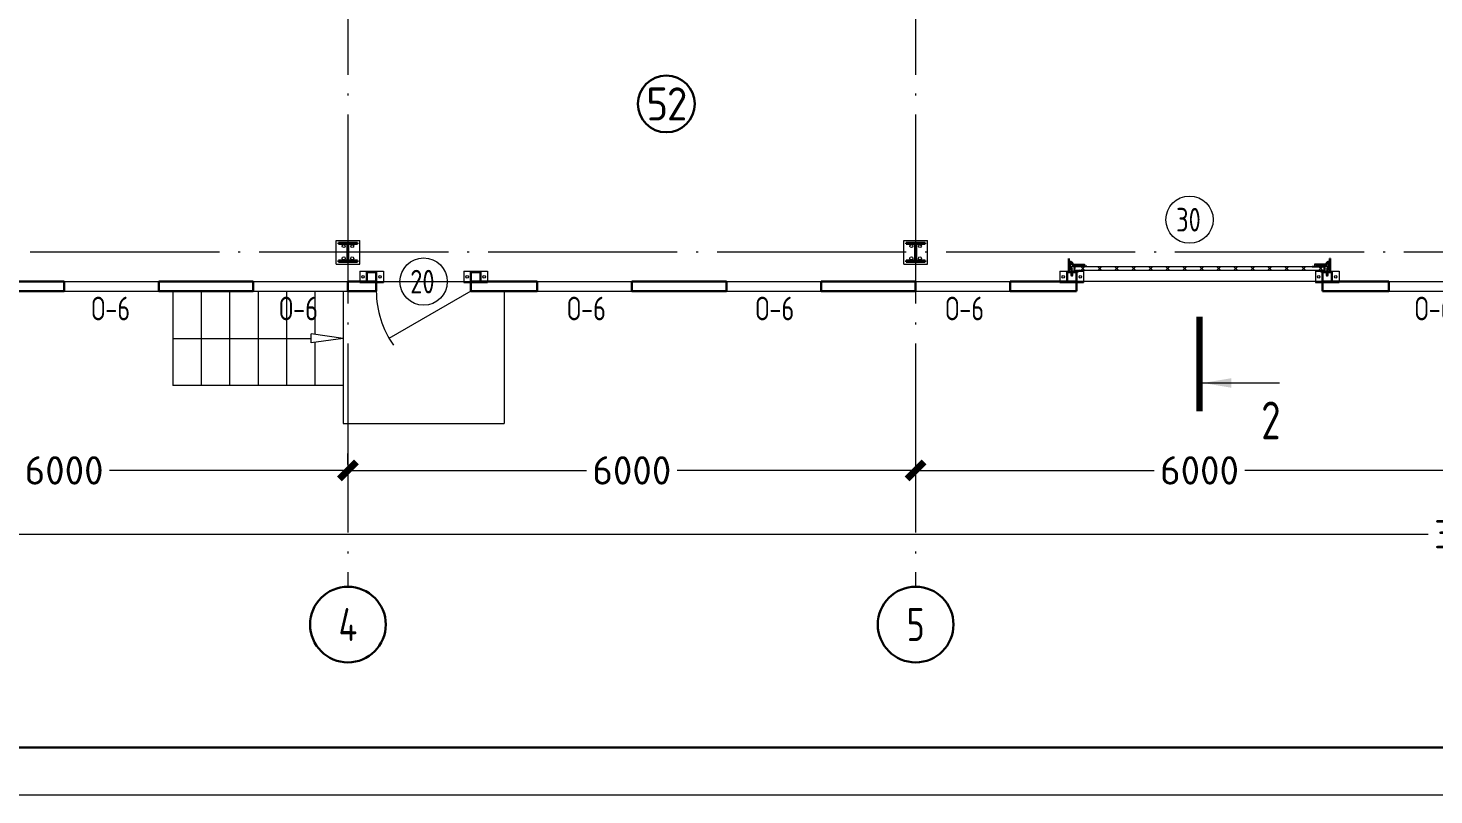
# Model space of a CAD drawing. Extents: x -965262 to 1142518, y -357520 to 71675.
# Drawn here: x -832487 to -817630, y -240088 to -231983 of the extents above; entities that cross this region are included whole.
import ezdxf

# ---------------------------------------------------------------- set-up
doc = ezdxf.new("R2010")
doc.units = 0
doc.header["$LTSCALE"] = 10
doc.linetypes.add('DOTE', pattern=[2.42, 2, -0.2, 0.02, -0.2])
doc.layers.get('0').update_dxf_attribs({"linetype": 'CONTINUOUS', "lineweight": 30})
doc.layers.get('Defpoints').update_dxf_attribs({"linetype": 'CONTINUOUS'})
doc.layers.add('DOTE', color=7, linetype='DOTE', lineweight=9)
doc.styles.add('GOST 2.304', font='isocpeur.ttf', dxfattribs={"width": 0.75, "height": 250})
doc.styles.add('GOST-2.304_Type-B', font='isocpeur.ttf', dxfattribs={"width": 0.9})
doc.styles.get("Standard").update_dxf_attribs({"font": 'isocpeur.ttf', "height": 300})
doc.dimstyles.get("Standard").update_dxf_attribs({"dimscale": 100, "dimtxt": 300, "dimasz": 1.8, "dimexe": 1.8, "dimexo": 0.625, "dimgap": 0.9, "dimtad": 0, "dimdec": 0, "dimzin": 0, "dimdsep": 46, "dimtxsty": 'Standard', "dimblk": 'ARCHTICK', "dimcen": 0.9, "dimclrd": 256, "dimclre": 256, "dimclrt": 256, "dimadec": 0, "dimazin": 0, "dimtfac": 1, "dimtdec": 0, "dimtofl": 0, "dimtmove": 0, "dimatfit": 3, "dimfxl": 1, "dimtolj": 1, "dimtzin": 0, "dimlwd": 15, "dimlwe": 15, "dimarcsym": 0})

# ---------------------------------------------------------------- blocks, each defined once
blk = doc.blocks.new('EC3')
at = {"lineweight": 15}
for p, q in [((67649, 6194), (67649, 4528)), ((68449, 6194), (67649, 6194)), ((68449, 6194), (68449, 4528)), ((68449, 4528), (67649, 4528))]:
    blk.add_line(p, q, dxfattribs=at)
for p, q in [((68382, 5694), (67715, 5694)), ((67715, 5694), (67715, 5028)), ((68382, 5028), (67715, 5028)), ((68382, 5694), (68382, 5028))]:
    blk.add_line(p, q)
for centre in [(68049, 5961), (68049, 4761)]:
    blk.add_circle(centre, 86.7, dxfattribs=at)
blk = doc.blocks.new('MC2#1')
at = {"lineweight": 15}
for p, q in [((-47725, -10175), (-47475, -10175)), ((-47725, -10425), (-47725, -10175)), ((-47475, -10425), (-47475, -10175)), ((-47725, -10425), (-47475, -10425))]:
    blk.add_line(p, q, dxfattribs=at)
for p, q in [((-47700, -10200), (-47500, -10200)), ((-47700, -10212), (-47700, -10200)), ((-47700, -10212), (-47604, -10212)), ((-47604, -10388), (-47604, -10212)), ((-47596, -10388), (-47596, -10212)), ((-47596, -10212), (-47500, -10212)), ((-47500, -10212), (-47500, -10200)), ((-47700, -10400), (-47700, -10388)), ((-47700, -10388), (-47604, -10388)), ((-47700, -10400), (-47500, -10400)), ((-47596, -10388), (-47500, -10388)), ((-47500, -10400), (-47500, -10388))]:
    blk.add_line(p, q)
for centre, major_axis, start_param, end_param in [((-47645, -10235), (-11.3, -11.3), 0.785398, 7.068583), ((-47555, -10235), (-11.3, -11.3), 0.785398, 7.068583), ((-47645, -10365), (-11.3, 11.3), 2.356194490191857, 8.639379797371443), ((-47555, -10365), (-11.3, 11.3), 2.356194490191857, 8.639379797371443)]:
    blk.add_ellipse(centre, major_axis=major_axis, ratio=1, start_param=start_param, end_param=end_param, dxfattribs=at)
blk = doc.blocks.new('anchor.bolt')
for p, q in [((-0.07, 0), (-0.07, -0.72)), ((0.07, 0), (0.07, -0.06)), ((-0.1, -0.04), (-0.07, -0.03)), ((-0.1, -0.04), (0.09, -0.06)), ((0.07, -0.07), (-0.1, -0.04)), ((-0.1, -0.11), (-0.07, -0.1)), ((-0.1, -0.11), (0.09, -0.13)), ((0.07, -0.14), (-0.1, -0.11)), ((-0.1, -0.18), (-0.07, -0.17)), ((-0.1, -0.18), (0.09, -0.2)), ((0.07, -0.21), (-0.1, -0.18)), ((-0.1, -0.25), (-0.07, -0.24)), ((-0.1, -0.25), (0.09, -0.27)), ((0.07, -0.28), (-0.1, -0.25)), ((-0.1, -0.32), (-0.07, -0.31)), ((-0.1, -0.32), (0.09, -0.34)), ((0.07, -0.35), (-0.1, -0.32)), ((-0.1, -0.39), (-0.07, -0.38)), ((-0.1, -0.39), (0.09, -0.41)), ((0.07, -0.42), (-0.1, -0.39)), ((-0.1, -0.46), (-0.07, -0.45)), ((-0.1, -0.46), (0.09, -0.48)), ((0.07, -0.49), (-0.1, -0.46)), ((-0.1, -0.53), (-0.07, -0.52)), ((-0.1, -0.53), (0.09, -0.55)), ((0.07, -0.56), (-0.1, -0.53)), ((-0.09, -0.6), (-0.07, -0.59)), ((-0.09, -0.6), (0.09, -0.62)), ((0.07, -0.63), (-0.09, -0.6)), ((-0.07, -0.72), (0, -0.8)), ((-0.04, -0.62), (-0.06, -0.63)), ((-0.06, -0.64), (-0.06, -0.63)), ((-0.06, -0.73), (-0.06, -0.64)), ((0, -0.79), (-0.06, -0.73)), ((-0.01, -0.63), (-0.04, -0.62)), ((-0.03, -0.63), (0, -0.79)), ((-0.03, -0.63), (0.01, -0.78)), ((-0.02, -0.63), (0.01, -0.77)), ((-0.01, -0.63), (0.02, -0.76)), ((0.03, -0.69), (-0.01, -0.63)), ((0, -0.64), (0.03, -0.75)), ((0, -0.8), (0.07, -0.72)), ((0, -0.79), (0.03, -0.74)), ((0.01, -0.66), (0.03, -0.74)), ((0.03, -0.74), (0.03, -0.69)), ((0.07, -0.06), (0.09, -0.06)), ((0.09, -0.06), (0.07, -0.07)), ((0.07, -0.07), (0.07, -0.13)), ((0.07, -0.13), (0.09, -0.13)), ((0.09, -0.13), (0.07, -0.14)), ((0.07, -0.14), (0.07, -0.2)), ((0.07, -0.2), (0.09, -0.2)), ((0.09, -0.2), (0.07, -0.21)), ((0.07, -0.21), (0.07, -0.27)), ((0.07, -0.27), (0.09, -0.27)), ((0.09, -0.27), (0.07, -0.28)), ((0.07, -0.28), (0.07, -0.34)), ((0.07, -0.33), (0.09, -0.34)), ((0.09, -0.34), (0.07, -0.35)), ((0.07, -0.35), (0.07, -0.41)), ((0.07, -0.4), (0.09, -0.41)), ((0.09, -0.41), (0.07, -0.42)), ((0.07, -0.42), (0.07, -0.48)), ((0.07, -0.47), (0.09, -0.48)), ((0.09, -0.48), (0.07, -0.49)), ((0.07, -0.49), (0.07, -0.55)), ((0.07, -0.55), (0.09, -0.55)), ((0.09, -0.55), (0.07, -0.56)), ((0.07, -0.56), (0.07, -0.62)), ((0.09, -0.62), (0.07, -0.63)), ((0.07, -0.62), (0.09, -0.62)), ((0.07, -0.63), (0.07, -0.72))]:
    blk.add_line(p, q)
blk.add_arc((0.16, -0.64), 0.222, 187.9982, 219.836)
blk = doc.blocks.new('Крепеж_ворот')
at = {"lineweight": 15}
h = blk.add_hatch(dxfattribs=at)
h.set_pattern_fill('ANSI31', color=256, scale=2, angle=180)
h.set_pattern_definition([(225, (746089.599, 74802.7244), (4.49013, -4.49013), [])])
h.paths.add_polyline_path([(746087, 74804), (746087, 74802), (746091, 74802), (746094, 74802), (746094, 74804)], flags=17)
h.paths.add_polyline_path([(746116, 74802, 0.165118), (746120, 74803), (746124, 74806, -0.301689), (746131, 74807), (746135, 74805, 0.130081), (746138, 74804), (746142, 74804), (746142, 74806), (746138, 74806, -0.130081), (746136, 74807), (746133, 74809, 0.301689), (746123, 74808), (746118, 74805, -0.165112), (746116, 74804), (746064, 74804, -0.414223), (746061, 74807), (746061, 74868), (746059, 74868), (746059, 74869), (746059, 74870), (746059, 74870), (746059, 74871), (746059, 74872), (746059, 74872), (746059, 74873), (746059, 74874), (746059, 74875), (746059, 74876), (746059, 74876), (746059, 74877), (746059, 74877), (746059, 74878), (746059, 74879), (746059, 74879), (746061, 74879), (746061, 74945), (746058, 74945), (746058, 74807, 0.41422), (746064, 74802)])
h = blk.add_hatch(dxfattribs=at)
h.set_pattern_fill('ANSI31', color=256, scale=2, angle=90)
h.set_pattern_definition([(135, (736343.8085, 75928.334), (-4.490128, -4.490128), [])])
edge = h.paths.add_edge_path()
edge.add_ellipse((746065, 74838), major_axis=(-1.67, 1.67), ratio=1, start_angle=45, end_angle=135, ccw=False)
edge.add_line((746063, 74838), (746063, 74868))
edge.add_line((746063, 74868), (746061, 74868))
edge.add_line((746061, 74868), (746061, 74838))
edge.add_ellipse((746065, 74838), major_axis=(-2.89, 2.89), ratio=1, start_angle=45, end_angle=135)
edge.add_line((746065, 74834), (746097, 74834))
edge.add_line((746097, 74834), (746097, 74836))
edge.add_line((746097, 74836), (746065, 74836))
edge = h.paths.add_edge_path()
edge.add_ellipse((746065, 74890), major_axis=(2.89, 2.89), ratio=1, start_angle=106, end_angle=135)
edge.add_line((746061, 74890), (746061, 74879))
edge.add_line((746061, 74879), (746063, 74879))
edge.add_line((746063, 74879), (746063, 74890))
edge.add_ellipse((746065, 74890), major_axis=(-1.67, 1.67), ratio=1, start_angle=16, end_angle=45, ccw=False)
edge.add_line((746063, 74891), (746070, 74904))
edge.add_ellipse((746079, 74899), major_axis=(7.45, 7.45), ratio=1, start_angle=-3, end_angle=106, ccw=False)
edge.add_line((746087, 74906), (746097, 74894))
edge.add_line((746097, 74894), (746099, 74895))
edge.add_line((746099, 74895), (746088, 74907))
edge.add_ellipse((746079, 74899), major_axis=(8.67, 8.67), ratio=1, start_angle=-3, end_angle=106)
edge.add_line((746068, 74905), (746062, 74892))
h = blk.add_hatch(color=256, dxfattribs=at)
h.dxf.hatch_style = 1
h.paths.add_polyline_path([(746146, 74809), (746143, 74810, 0.10613), (746142, 74810), (746136, 74809, -0.181324), (746135, 74810, 0.335683), (746120, 74809, -0.119126), (746119, 74809, 0.371631), (746118, 74808), (746118, 74808, 0.451909), (746119, 74807, 0.124341), (746121, 74808, -0.343618), (746134, 74808, 0.181324), (746137, 74808), (746143, 74808, -0.110452), (746143, 74808), (746147, 74807, -0.710497), (746147, 74805), (746143, 74804), (746136, 74804, -0.178994), (746133, 74805, 0.369834), (746130, 74805, -0.178993), (746127, 74804), (746122, 74804, 0.120709), (746122, 74804), (746120, 74803, -0.017147), (746119, 74802, 0.538795), (746120, 74802), (746127, 74802, 0.207608), (746131, 74804, -0.433918), (746132, 74804, 0.207608), (746135, 74802), (746143, 74802, 0.079707), (746143, 74802), (746148, 74804, 0.461502), (746149, 74807, -0.250825), (746149, 74808, -0.128039), (746173, 74816, 0.416657), (746174, 74816), (746174, 74817, 0.409849), (746173, 74817, 0.127248)])
for p, q in [((746058, 74807), (746058, 74945)), ((746058, 74945), (746061, 74945)), ((746061, 74879), (746061, 74945)), ((746061, 74879), (746061, 74890)), ((746068, 74905), (746062, 74892)), ((746070, 74904), (746063, 74891)), ((746063, 74838), (746063, 74890)), ((746064, 74883), (746063, 74883)), ((746064, 74883), (746064, 74874)), ((746067, 74880), (746064, 74883)), ((746087, 74906), (746097, 74894)), ((746088, 74907), (746099, 74895)), ((746097, 74894), (746099, 74895)), ((746059, 74879), (746063, 74879)), ((746059, 74868), (746059, 74879)), ((746059, 74868), (746063, 74868)), ((746061, 74807), (746061, 74868)), ((746061, 74838), (746061, 74868)), ((746064, 74865), (746063, 74865)), ((746064, 74875), (746064, 74873)), ((746064, 74874), (746064, 74865)), ((746067, 74868), (746064, 74865)), ((746064, 74804), (746116, 74804)), ((746064, 74802), (746116, 74802)), ((746097, 74836), (746065, 74836)), ((746097, 74834), (746065, 74834)), ((746067, 74880), (746067, 74875)), ((746067, 74873), (746067, 74868)), ((746079, 74806), (746102, 74806)), ((746079, 74806), (746079, 74804)), ((746079, 74804), (746102, 74804)), ((746082, 74814), (746081, 74813)), ((746081, 74813), (746081, 74806)), ((746099, 74814), (746082, 74814)), ((746086, 74813), (746086, 74806)), ((746095, 74813), (746095, 74806)), ((746097, 74834), (746097, 74836)), ((746099, 74814), (746100, 74813)), ((746100, 74813), (746100, 74806)), ((746102, 74806), (746102, 74804)), ((746118, 74805), (746123, 74808)), ((746120, 74803), (746124, 74806)), ((746135, 74805), (746131, 74807)), ((746136, 74807), (746133, 74809)), ((746142, 74806), (746138, 74806)), ((746138, 74804), (746142, 74804)), ((746142, 74806), (746142, 74804)), ((746142, 74804), (746142, 74806)), ((746143, 74804), (746147, 74805)), ((746143, 74802), (746148, 74804)), ((746174, 74817), (746174, 74816))]:
    blk.add_line(p, q)
for p, q in [((746061, 74879), (746061, 74881)), ((746063, 74883), (746063, 74874)), ((746073, 74842), (746073, 74905)), ((746073, 74896), (746077, 74892)), ((746074, 74886), (746074, 74861)), ((746076, 74886), (746076, 74883)), ((746076, 74883), (746076, 74886)), ((746076, 74886), (746077, 74886)), ((746076, 74864), (746076, 74883)), ((746077, 74886), (746077, 74892)), ((746081, 74898), (746081, 74886)), ((746087, 74898), (746082, 74898)), ((746082, 74886), (746087, 74886)), ((746087, 74899), (746087, 74898)), ((746087, 74886), (746087, 74898)), ((746087, 74886), (746098, 74886)), ((746099, 74885), (746099, 74883)), ((746099, 74883), (746099, 74864)), ((746099, 74882), (746100, 74882)), ((746100, 74861), (746100, 74886)), ((746100, 74886), (746110, 74886)), ((746110, 74861), (746110, 74886)), ((746110, 74881), (746225, 74881)), ((746061, 74834), (746061, 74868)), ((746063, 74874), (746063, 74865)), ((746073, 74851), (746077, 74855)), ((746074, 74880), (746076, 74880)), ((746074, 74867), (746076, 74867)), ((746077, 74873), (746076, 74880)), ((746076, 74880), (746076, 74867)), ((746077, 74873), (746076, 74867)), ((746076, 74864), (746076, 74861)), ((746076, 74864), (746076, 74861)), ((746076, 74861), (746077, 74861)), ((746077, 74861), (746077, 74855)), ((746081, 74849), (746081, 74861)), ((746082, 74861), (746087, 74861)), ((746087, 74849), (746082, 74849)), ((746087, 74849), (746087, 74861)), ((746087, 74861), (746098, 74861)), ((746087, 74847), (746087, 74849)), ((746099, 74865), (746100, 74865)), ((746099, 74862), (746099, 74864)), ((746100, 74861), (746110, 74861)), ((746110, 74865), (746212, 74865)), ((746114, 74877), (746225, 74877)), ((746250, 74859), (746250, 74863))]:
    blk.add_line(p, q, dxfattribs=at)
at = {"lineweight": 15, "ltscale": 0.5}
for p, q in [((746076, 74886), (746074, 74886)), ((746076, 74861), (746074, 74861))]:
    blk.add_line(p, q, dxfattribs=at)
at = {"lineweight": 15, "extrusion": (-1.7375e-14, 1, 0)}
for p, q in [((746113, 74884), (746225, 74884)), ((746113, 74863), (746113, 74884)), ((746136, 74882), (746157, 74882)), ((746136, 74863), (746136, 74882)), ((746157, 74882), (746157, 74863)), ((746113, 74863), (746136, 74863)), ((746117, 74857), (746117, 74829)), ((746117, 74826), (746119, 74823)), ((746119, 74823), (746123, 74825)), ((746121, 74857), (746121, 74829)), ((746123, 74825), (746121, 74828)), ((746123, 74863), (746123, 74863)), ((746250, 74863), (746123, 74863)), ((746250, 74859), (746123, 74859)), ((746124, 74840), (746124, 74849)), ((746157, 74863), (746212, 74863))]:
    blk.add_line(p, q, dxfattribs=at)
at = {"lineweight": 15, "extrusion": (-2.77556e-16, -1, 0)}
for p, q in [((746225, 74884), (746225, 74863)), ((746225, 74866), (746114, 74866)), ((746128, 74866), (746128, 74863)), ((746138, 74866), (746138, 74863)), ((746164, 74866), (746164, 74863)), ((746174, 74866), (746174, 74863)), ((746201, 74866), (746201, 74863)), ((746210, 74866), (746210, 74863))]:
    blk.add_line(p, q, dxfattribs=at)
at = {"lineweight": 15, "ltscale": 0.5, "extrusion": (-1.7375e-14, 1, 0)}
for p, q in [((746113, 74880), (746225, 74880)), ((746136, 74866), (746113, 74866)), ((746115, 74871), (746120, 74871)), ((746121, 74857), (746117, 74857)), ((746117, 74852), (746117, 74854)), ((746121, 74840), (746117, 74840)), ((746117, 74837), (746117, 74835)), ((746121, 74829), (746117, 74829)), ((746120, 74839), (746120, 74850)), ((746124, 74848), (746120, 74848)), ((746124, 74841), (746120, 74841)), ((746123, 74869), (746123, 74863)), ((746123, 74863), (746123, 74859)), ((746140, 74863), (746140, 74859)), ((746153, 74863), (746153, 74859)), ((746212, 74866), (746157, 74866)), ((746173, 74863), (746173, 74859))]:
    blk.add_line(p, q, dxfattribs=at)
at = {"extrusion": (-1, -4.26669e-14, 0)}
for p, q in [((746118, 74808), (746118, 74808)), ((746136, 74809), (746142, 74810)), ((746143, 74808), (746137, 74808)), ((746143, 74810), (746146, 74809)), ((746147, 74807), (746143, 74808))]:
    blk.add_line(p, q, dxfattribs=at)
at = {"extrusion": (-1, -4.2422e-14, 1.22461e-16)}
for p, q in [((746119, 74803), (746122, 74804)), ((746127, 74802), (746120, 74802)), ((746122, 74804), (746127, 74804)), ((746143, 74802), (746135, 74802)), ((746136, 74804), (746143, 74804))]:
    blk.add_line(p, q, dxfattribs=at)
at = {"lineweight": 15}
for centre, radius, start, end in [((746079, 74899), 8.28, 0, 136.0097), ((746077, 74883), 0.956, 180, 270), ((746077, 74883), 0.75, 180, 270), ((746076, 74892), 0.375, 0, 45), ((746082, 74898), 0.375, 91, 180), ((746082, 74886), 0.75, 180, 270), ((746098, 74885), 0.375, 0, 90), ((746079, 74847), 8.28, 223.9903, 0), ((746077, 74864), 0.956, 90, 180), ((746077, 74864), 0.75, 90, 180), ((746076, 74855), 0.375, 315, 0), ((746082, 74861), 0.75, 90, 180), ((746082, 74849), 0.375, 180, 269), ((746098, 74862), 0.375, 270, 0), ((746123, 74857), 5.92, 90, 180), ((746123, 74829), 5.92, 180, 199.6464), ((746123, 74857), 1.87, 90, 180), ((746129, 74855), 8.15, 194.9986, 233.9214), ((746129, 74833), 8.15, 126.0786, 165.0014), ((746123, 74829), 1.87, 180, 185.5313)]:
    blk.add_arc(centre, radius, start, end, dxfattribs=at)
for centre, radius, start, end in [((746064, 74807), 5.62, 180, 270), ((746064, 74807), 3.11, 180, 270), ((746082, 74804), 10.4, 68.2753, 87.8782), ((746091, 74798), 16.2, 73.306, 107.292), ((746099, 74804), 10.4, 92.1218, 111.7247), ((746116, 74807), 3.11, 270, 307.5043), ((746116, 74807), 5.62, 270, 307.5043), ((746119, 74808), 0.586, 91.7247, 173.2711), ((746119, 74807), 0.586, 173.2711, 270.547), ((746118, 74812), 3.52, 271.7247, 298.8983), ((746118, 74812), 5.21, 270.547, 298.8983), ((746128, 74799), 12.4, 54.8903, 129.1143), ((746128, 74799), 10.7, 54.8903, 130.7448), ((746128, 74801), 8.97, 60.3534, 127.5043), ((746128, 74801), 8.97, 60.3534, 127.5043), ((746128, 74801), 8.97, 60.3534, 127.5043), ((746128, 74801), 6.46, 60.3534, 127.5043), ((746136, 74811), 3.54, 234.8903, 276), ((746136, 74811), 1.86, 234.8903, 276), ((746138, 74810), 5.62, 240.3534, 270), ((746138, 74810), 3.11, 240.3534, 270), ((746143, 74810), 0.292, 71.7675, 96), ((746143, 74808), 0.292, 70.7873, 96), ((746176, 74761), 56.8, 93.2805, 122.2878), ((746147, 74806), 0.562, 289.2127, 70.7873), ((746147, 74806), 2.25, 288.2291, 27.3228), ((746176, 74765), 50.3, 93.6593, 122.8448), ((746150, 74807), 0.586, 151, 207.3228), ((746173, 74817), 0.6, 4.1357, 93.2805), ((746173, 74816), 0.6, 273.6593, 4.1357)]:
    blk.add_arc(centre, radius, start, end)
at = {"lineweight": 15, "ltscale": 0.5}
for centre, radius, start, end in [((746119, 74852), 2.25, 195, 270), ((746119, 74836), 2.25, 90, 165), ((746119, 74850), 0.375, 0, 90), ((746119, 74839), 0.375, 270, 0)]:
    blk.add_arc(centre, radius, start, end, dxfattribs=at)
at = {"extrusion": (-1.22461e-16, -5.20252e-30, -1)}
for centre, radius, start, end in [((-746120, 74802), 0.187, 270, 62.4687), ((-746122, 74803), 0.586, 62.4687, 90), ((-746127, 74809), 4.69, 229.4077, 270), ((-746127, 74807), 4.69, 223.0863, 270), ((-746131, 74803), 2.32, 49.4077, 130.5923), ((-746131, 74803), 0.637, 43.0863, 136.9137), ((-746135, 74807), 4.69, 270, 316.9137), ((-746136, 74809), 4.69, 270, 310.5923), ((-746143, 74804), 0.292, 250.7873, 270), ((-746143, 74802), 0.292, 251.7709, 270)]:
    blk.add_arc(centre, radius, start, end, dxfattribs=at)
at = {"extrusion": (0, 0, -1)}
for centre, major_axis, start_param, end_param in [((746065, 74890), (2.89, 2.89), 3.926991, 4.433136), ((746065, 74890), (-1.67, 1.67), 5.497787, 6.003933), ((746079, 74899), (8.67, 8.67), 4.433136, 6.335545), ((746079, 74899), (7.45, 7.45), 4.433136, 6.335545), ((746065, 74838), (-2.89, 2.89), 3.926991, 5.497787), ((746065, 74838), (-1.67, 1.67), 3.926991, 5.497787)]:
    blk.add_ellipse(centre, major_axis=major_axis, ratio=1, start_param=start_param, end_param=end_param, dxfattribs=at)
for points in [[(746067, 74875), (746066, 74875), (746064, 74875)], [(746064, 74873), (746066, 74873), (746067, 74873)]]:
    blk.add_rational_spline(points, [1, 1.01284142743, 1], degree=2)
at = {"lineweight": 15, "ltscale": 0.5}
for points, knots in [([(746115, 74871), (746115, 74871), (746114, 74871), (746114, 74871), (746114, 74872), (746113, 74872), (746113, 74872), (746113, 74873), (746113, 74873), (746113, 74873)], [0.37141352, 0.37141352, 0.37141352, 0.37141352, 0.39402571, 0.39402571, 0.41663789, 0.41663789, 0.43959523, 0.43959523, 0.46255257, 0.46255257, 0.46255257, 0.46255257]), ([(746123, 74869), (746123, 74869), (746123, 74869), (746122, 74870), (746122, 74870), (746122, 74871), (746122, 74871), (746121, 74871), (746121, 74871), (746120, 74871)], [0.28027447, 0.28027447, 0.28027447, 0.28027447, 0.30323181, 0.30323181, 0.32618916, 0.32618916, 0.34880134, 0.34880134, 0.37141352, 0.37141352, 0.37141352, 0.37141352])]:
    blk.add_open_spline(points, degree=3, knots=knots, dxfattribs=at)
at = {"lineweight": 15}
for points in [[(746117, 74827), (746117, 74827), (746117, 74826), (746117, 74826)], [(746121, 74828), (746121, 74828), (746121, 74828), (746121, 74829)]]:
    blk.add_open_spline(points, degree=3, dxfattribs=at)
at = {"xscale": -50.80000000000001, "yscale": 50.80000000000001, "zscale": 50.80000000000001}
blk.add_blockref('anchor.bolt', (746091, 74804), dxfattribs=at)
blk = doc.blocks.new('_ArchTick')
at = {"color": 0, "linetype": 'ByBlock', "lineweight": 0, "const_width": 0.4}
blk.add_lwpolyline([(-0.5, -0.5), (0.5, 0.5)], dxfattribs=at)
blk = doc.blocks.new('*D111')
at = {"lineweight": 15, "transparency": 16777216}
for p, q in [((-823107, -236595), (-823107, -236478)), ((-817107, -236595), (-817107, -236478)), ((-823107, -236658), (-820587, -236658)), ((-817107, -236658), (-819627, -236658))]:
    blk.add_line(p, q, dxfattribs=at)
at = {"layer": 'Defpoints', "color": 0, "lineweight": 15, "transparency": 16777216}
for p in [(-823107, -236658), (-823107, -236658), (-817107, -236658)]:
    blk.add_point(p, dxfattribs=at)
at = {"lineweight": 15, "transparency": 16777216, "xscale": 180, "yscale": 180, "zscale": 180, "rotation": 180}
blk.add_blockref('_ArchTick', (-823107, -236658), dxfattribs=at)
at = {"lineweight": 15, "transparency": 16777216, "xscale": 180, "yscale": 180, "zscale": 180}
blk.add_blockref('_ArchTick', (-817107, -236658), dxfattribs=at)
at = {"lineweight": 15, "transparency": 16777216, "insert": (-820107, -236658), "char_height": 300, "attachment_point": 5}
blk.add_mtext('\\A1;6000', dxfattribs=at)
blk = doc.blocks.new('*D112')
at = {"lineweight": 15, "transparency": 16777216}
for p, q in [((-829107, -236595), (-829107, -236478)), ((-823107, -236595), (-823107, -236478)), ((-829107, -236658), (-826587, -236658)), ((-823107, -236658), (-825627, -236658))]:
    blk.add_line(p, q, dxfattribs=at)
at = {"layer": 'Defpoints', "color": 0, "lineweight": 15, "transparency": 16777216}
for p in [(-829107, -236658), (-829107, -236658), (-823107, -236658)]:
    blk.add_point(p, dxfattribs=at)
at = {"lineweight": 15, "transparency": 16777216, "xscale": 180, "yscale": 180, "zscale": 180, "rotation": 180}
blk.add_blockref('_ArchTick', (-829107, -236658), dxfattribs=at)
at = {"lineweight": 15, "transparency": 16777216, "xscale": 180, "yscale": 180, "zscale": 180}
blk.add_blockref('_ArchTick', (-823107, -236658), dxfattribs=at)
at = {"lineweight": 15, "transparency": 16777216, "insert": (-826107, -236658), "char_height": 300, "attachment_point": 5}
blk.add_mtext('\\A1;6000', dxfattribs=at)
blk = doc.blocks.new('*D113')
at = {"lineweight": 15, "transparency": 16777216}
for p, q in [((-835107, -236595), (-835107, -236478)), ((-829107, -236595), (-829107, -236478)), ((-835107, -236658), (-832587, -236658)), ((-829107, -236658), (-831627, -236658))]:
    blk.add_line(p, q, dxfattribs=at)
at = {"layer": 'Defpoints', "color": 0, "lineweight": 15, "transparency": 16777216}
for p in [(-835107, -236658), (-835107, -236658), (-829107, -236658)]:
    blk.add_point(p, dxfattribs=at)
at = {"lineweight": 15, "transparency": 16777216, "xscale": 180, "yscale": 180, "zscale": 180, "rotation": 180}
blk.add_blockref('_ArchTick', (-835107, -236658), dxfattribs=at)
at = {"lineweight": 15, "transparency": 16777216, "xscale": 180, "yscale": 180, "zscale": 180}
blk.add_blockref('_ArchTick', (-829107, -236658), dxfattribs=at)
at = {"lineweight": 15, "transparency": 16777216, "insert": (-832107, -236658), "char_height": 300, "attachment_point": 5}
blk.add_mtext('\\A1;6000', dxfattribs=at)
blk = doc.blocks.new('*D118')
at = {"lineweight": 15, "transparency": 16777216}
for p, q in [((-835107, -237270), (-835107, -237153)), ((-799107, -237270), (-799107, -237153)), ((-835107, -237333), (-817692, -237333)), ((-799107, -237333), (-816522, -237333))]:
    blk.add_line(p, q, dxfattribs=at)
at = {"layer": 'Defpoints', "color": 0, "lineweight": 15, "transparency": 16777216}
for p in [(-835107, -237333), (-799107, -237333, -1451), (-799107, -237333)]:
    blk.add_point(p, dxfattribs=at)
at = {"lineweight": 15, "transparency": 16777216, "xscale": 180, "yscale": 180, "zscale": 180, "rotation": 180}
blk.add_blockref('_ArchTick', (-835107, -237333), dxfattribs=at)
at = {"lineweight": 15, "transparency": 16777216, "xscale": 180, "yscale": 180, "zscale": 180}
blk.add_blockref('_ArchTick', (-799107, -237333), dxfattribs=at)
at = {"lineweight": 15, "transparency": 16777216, "insert": (-817107, -237333), "char_height": 300, "attachment_point": 5}
blk.add_mtext('\\A1;36000', dxfattribs=at)

msp = doc.modelspace()

# ---------------------------------------------------------------- hatches: boundary and pattern name
at = {"lineweight": 15}
h = msp.add_hatch(dxfattribs=at)
h.set_pattern_fill('ANSI37', color=256, scale=40, angle=90)
h.set_pattern_definition([(135, (-1752234.76, -388625.75), (-89.802561, -89.802561), []), (225, (-1752234.76, -388625.75), (89.802561, -89.802561), [])])
h.paths.add_polyline_path([(-818791.1, -234506.2), (-821423.8, -234506.2), (-821423.8, -234546.2), (-818791.1, -234546.2)])

# ---------------------------------------------------------------- linework, layer by layer
for p, q in [((-818791.1, -234506.2), (-821423.8, -234506.2)), ((-821423.8, -234546.2), (-821423.8, -234506.2)), ((-818791.1, -234546.2), (-821423.8, -234546.2)), ((-818791.1, -234546.2), (-818791.1, -234506.2)), ((-828807.4, -234662.1), (-827807.4, -234662.1)), ((-818807.4, -234662.1), (-821407.4, -234662.1)), ((-830957.3, -234762.1), (-830957.3, -235762.1)), ((-830657.3, -234762.1), (-830657.3, -235762.1)), ((-830357.3, -234762.1), (-830357.3, -235762.1)), ((-830057.3, -234762.1), (-830057.3, -235762.1)), ((-829757.3, -234762.1), (-829757.3, -235762.1)), ((-829457.3, -234762.1), (-829457.3, -235218.8)), ((-829157.3, -234762.1), (-829157.3, -236162.1)), ((-827807.4, -234762.1), (-828673.4, -235262.1)), ((-827457.4, -234762.1), (-827457.4, -236162.1)), ((-830957.3, -235262.1), (-829496.7, -235262.1)), ((-829157.3, -235262.1), (-829496.7, -235213.1)), ((-829496.7, -235311.1), (-829496.7, -235213.1)), ((-829157.3, -235262.1), (-829496.7, -235311.1)), ((-829457.3, -235305.4), (-829457.3, -235762.1)), ((-829157.3, -236162.1), (-827457.4, -236162.1))]:
    msp.add_line(p, q, dxfattribs=at)
at = {"color": 30, "ltscale": 200}
for p, q in [((-832107.4, -234662.1, -1808.5), (-833107.4, -234662.1, -1808.5)), ((-830107.4, -234662.1, -1022.2), (-831107.4, -234662.1, -1808.5)), ((-828807.4, -234662.1), (-829107.4, -234662.1, -235.9)), ((-827107.4, -234662.1), (-827807.4, -234662.1)), ((-825107.4, -234662.1, -1808.5), (-826107.4, -234662.1)), ((-823107.4, -234662.1, -1808.5), (-824107.4, -234662.1, -1808.5)), ((-821407.4, -234662.1), (-822107.4, -234662.1, -1808.5)), ((-818107.4, -234662.1, -1808.5), (-818807.4, -234662.1)), ((-832107.4, -234762.1, -1808.5), (-833107.4, -234762.1, -1808.5)), ((-830107.4, -234762.1, -1022.2), (-831107.4, -234762.1, -1808.5)), ((-828807.4, -234762.1), (-829107.4, -234762.1, -235.9)), ((-827107.4, -234762.1), (-827807.4, -234762.1)), ((-825107.4, -234762.1, -1808.5), (-826107.4, -234762.1)), ((-823107.4, -234762.1, -1808.5), (-824107.4, -234762.1, -1808.5)), ((-821407.4, -234762.1), (-822107.4, -234762.1, -1808.5)), ((-818107.4, -234762.1, -1808.5), (-818807.4, -234762.1))]:
    msp.add_line(p, q, dxfattribs=at)
at = {"color": 30}
for p, q in [((-832107.4, -234662.1, -1808.5), (-832107.4, -234762.1, -1808.5)), ((-831107.4, -234662.1, -1808.5), (-831107.4, -234762.1, -1808.5)), ((-830107.4, -234662.1, -1808.5), (-830107.4, -234762.1, -1808.5)), ((-829107.4, -234662.1, -1808.5), (-829107.4, -234762.1, -1808.5)), ((-828807.4, -234662.1), (-828807.4, -234762.1)), ((-827807.4, -234662.1), (-827807.4, -234762.1)), ((-827107.4, -234662.4, -1801), (-827107.4, -234762.4, 1458.8)), ((-826107.4, -234662.1, -3259.8), (-826107.4, -234762.1, 0)), ((-825107.4, -234662.1, -1808.5), (-825107.4, -234762.1, -1808.5)), ((-824107.4, -234662.1, -1808.5), (-824107.4, -234762.1, -1808.5)), ((-823107.4, -234662.1, -1808.5), (-823107.4, -234762.1, -1808.5)), ((-822107.4, -234662.1, -1808.5), (-822107.4, -234762.1, -1808.5)), ((-821407.4, -234662.1), (-821407.4, -234762.1)), ((-818807.4, -234662.1), (-818807.4, -234762.1)), ((-818107.4, -234662.1, -1808.5), (-818107.4, -234762.1, -1808.5))]:
    msp.add_line(p, q, dxfattribs=at)
at = {"color": 30, "lineweight": 15}
for p, q in [((-832107.4, -234662.1, -1808.5), (-831107.4, -234662.1, -1808.5)), ((-830107.4, -234662.1, -1808.5), (-829107.4, -234662.1, -1808.5)), ((-827107.4, -234662.1, -1799.3), (-826107.4, -234662.1, 1460.5)), ((-825107.4, -234662.1, -5541.6), (-824107.4, -234662.1, -1808.5)), ((-823107.4, -234662.1, -1808.5), (-822107.4, -234662.1, -1808.5)), ((-818107.4, -234662.1, -1808.5), (-817107.4, -234662.1, -1808.5)), ((-832107.4, -234762.1, -1808.5), (-831107.4, -234762.1, -1808.5)), ((-830107.4, -234762.1, -1808.5), (-829107.4, -234762.1, -1808.5)), ((-827107.4, -234762.1, 1460.5), (-826107.4, -234762.1, 4720.2)), ((-825107.4, -234762.1, -2281.8), (-823407.4, -234762.1, 3259.8)), ((-823107.4, -234762.1, -1808.5), (-822107.4, -234762.1, -1808.5)), ((-818107.4, -234762.1, -1808.5), (-817107.4, -234762.1, -1808.5))]:
    msp.add_line(p, q, dxfattribs=at)
at = {"lineweight": 15, "ltscale": 200}
msp.add_line((-829157.3, -235762.1), (-830957.3, -235762.1), dxfattribs=at)
at = {"color": 5, "lineweight": 15, "ltscale": 100}
msp.add_line((-820072.4, -235733.9, -3259.8), (-819262.4, -235733.9, -3259.8), dxfattribs=at)
at = {"lineweight": 15, "elevation": -1808.5}
msp.add_lwpolyline([(-742362.4, -240087.8), (-742362.4, -155987.8), (-861262.4, -155987.8), (-861262.4, -240087.8)], close=True, dxfattribs=at)
at = {"elevation": -1808.5}
msp.add_lwpolyline([(-742862.4, -239587.8), (-742862.4, -156487.8), (-859262.4, -156487.8), (-859262.4, -239587.8)], close=True, dxfattribs=at)
at = {"color": 5, "lineweight": 15, "ltscale": 100, "const_width": 70, "elevation": -3259.8}
msp.add_lwpolyline([(-820107.4, -236033.9), (-820107.4, -235033.9)], dxfattribs=at)
msp.add_circle((-825742.2, -232784.3, -6519.6), 300)
at = {"lineweight": 15}
for centre in [(-820212.8, -234007.8, -6519.6), (-828307.4, -234662.1)]:
    msp.add_circle(centre, 250, dxfattribs=at)
msp.add_arc((-827807.4, -234762.1), 1000, 180, 215, dxfattribs=at)
for points in [[(-821480.5, -234488.6, -3269), (-821481.8, -234488.6, -3269), (-821483.6, -234488.6, -3269)], [(-821483.6, -234491, -3269), (-821481.8, -234491, -3269), (-821480.5, -234491, -3269)], [(-818734.3, -234488.6, -6519.6), (-818733, -234488.6, -6519.6), (-818731.2, -234488.6, -6519.6)], [(-818734.3, -234488.6, -6519.6), (-818733, -234488.6, -6519.6), (-818731.2, -234488.6, -6519.6)], [(-818734.3, -234488.6, -6519.6), (-818733, -234488.6, -6519.6), (-818731.2, -234488.6, -6519.6)], [(-818734.3, -234488.6, -6519.6), (-818733, -234488.6, -6519.6), (-818731.2, -234488.6, -6519.6)], [(-818734.3, -234488.6, -6519.6), (-818733, -234488.6, -6519.6), (-818731.2, -234488.6, -6519.6)], [(-818734.3, -234488.6, -6519.6), (-818733, -234488.6, -6519.6), (-818731.2, -234488.6, -6519.6)], [(-818734.3, -234488.6, -6519.6), (-818733, -234488.6, -6519.6), (-818731.2, -234488.6, -6519.6)], [(-818734.3, -234488.6, -6519.6), (-818733, -234488.6, -6519.6), (-818731.2, -234488.6, -6519.6)], [(-818734.3, -234488.6, -6519.6), (-818733, -234488.6, -6519.6), (-818731.2, -234488.6, -6519.6)], [(-818734.3, -234488.6, -6519.6), (-818733, -234488.6, -6519.6), (-818731.2, -234488.6, -6519.6)], [(-818734.3, -234488.6, -6519.6), (-818733, -234488.6, -6519.6), (-818731.2, -234488.6, -6519.6)], [(-818734.3, -234488.6, -6519.6), (-818733, -234488.6, -6519.6), (-818731.2, -234488.6, -6519.6)], [(-818734.3, -234488.6, -6519.6), (-818733, -234488.6, -6519.6), (-818731.2, -234488.6, -6519.6)], [(-818734.3, -234488.6, -6519.6), (-818733, -234488.6, -6519.6), (-818731.2, -234488.6, -6519.6)], [(-818734.3, -234488.6, -6519.6), (-818733, -234488.6, -6519.6), (-818731.2, -234488.6, -6519.6)], [(-818734.3, -234488.6, -6519.6), (-818733, -234488.6, -6519.6), (-818731.2, -234488.6, -6519.6)], [(-818734.3, -234488.6, -6519.6), (-818733, -234488.6, -6519.6), (-818731.2, -234488.6, -6519.6)], [(-818734.3, -234488.6, -6519.6), (-818733, -234488.6, -6519.6), (-818731.2, -234488.6, -6519.6)], [(-818734.3, -234488.6, -6519.6), (-818733, -234488.6, -6519.6), (-818731.2, -234488.6, -6519.6)], [(-818734.3, -234488.6, -6519.6), (-818733, -234488.6, -6519.6), (-818731.2, -234488.6, -6519.6)], [(-818734.3, -234488.6, -6519.6), (-818733, -234488.6, -6519.6), (-818731.2, -234488.6, -6519.6)], [(-818734.3, -234488.6, -6519.6), (-818733, -234488.6, -6519.6), (-818731.2, -234488.6, -6519.6)], [(-818734.3, -234488.6, -6519.6), (-818733, -234488.6, -6519.6), (-818731.2, -234488.6, -6519.6)], [(-818734.3, -234488.6, -6519.6), (-818733, -234488.6, -6519.6), (-818731.2, -234488.6, -6519.6)], [(-818734.3, -234488.6, -6519.6), (-818733, -234488.6, -6519.6), (-818731.2, -234488.6, -6519.6)], [(-818734.3, -234488.6, -6519.6), (-818733, -234488.6, -6519.6), (-818731.2, -234488.6, -6519.6)], [(-818734.3, -234488.6, -6519.6), (-818733, -234488.6, -6519.6), (-818731.2, -234488.6, -6519.6)], [(-818734.3, -234488.6, -6519.6), (-818733, -234488.6, -6519.6), (-818731.2, -234488.6, -6519.6)], [(-818734.3, -234488.6, -6519.6), (-818733, -234488.6, -6519.6), (-818731.2, -234488.6, -6519.6)], [(-818734.3, -234488.6, -6519.6), (-818733, -234488.6, -6519.6), (-818731.2, -234488.6, -6519.6)], [(-818734.3, -234488.6, -6519.6), (-818733, -234488.6, -6519.6), (-818731.2, -234488.6, -6519.6)], [(-818734.3, -234488.6, -6519.6), (-818733, -234488.6, -6519.6), (-818731.2, -234488.6, -6519.6)], [(-818734.3, -234488.6, -6519.6), (-818733, -234488.6, -6519.6), (-818731.2, -234488.6, -6519.6)], [(-818734.3, -234488.6, -6519.6), (-818733, -234488.6, -6519.6), (-818731.2, -234488.6, -6519.6)], [(-818734.3, -234488.6, -6519.6), (-818733, -234488.6, -6519.6), (-818731.2, -234488.6, -6519.6)], [(-818734.3, -234488.6, -6519.6), (-818733, -234488.6, -6519.6), (-818731.2, -234488.6, -6519.6)], [(-818734.3, -234488.6, -6519.6), (-818733, -234488.6, -6519.6), (-818731.2, -234488.6, -6519.6)], [(-818734.3, -234488.6, -6519.6), (-818733, -234488.6, -6519.6), (-818731.2, -234488.6, -6519.6)], [(-818734.3, -234488.6, -6519.6), (-818733, -234488.6, -6519.6), (-818731.2, -234488.6, -6519.6)], [(-818734.3, -234488.6, -6519.6), (-818733, -234488.6, -6519.6), (-818731.2, -234488.6, -6519.6)], [(-818734.3, -234488.6, -6519.6), (-818733, -234488.6, -6519.6), (-818731.2, -234488.6, -6519.6)], [(-818734.3, -234488.6, -6519.6), (-818733, -234488.6, -6519.6), (-818731.2, -234488.6, -6519.6)], [(-818734.3, -234488.6, -3269), (-818733, -234488.6, -3269), (-818731.2, -234488.6, -3269)], [(-818734.3, -234488.6, -3269), (-818733, -234488.6, -3269), (-818731.2, -234488.6, -3269)], [(-818731.2, -234491, -6519.6), (-818733, -234491, -6519.6), (-818734.3, -234491, -6519.6)], [(-818731.2, -234491, -6519.6), (-818733, -234491, -6519.6), (-818734.3, -234491, -6519.6)], [(-818731.2, -234491, -6519.6), (-818733, -234491, -6519.6), (-818734.3, -234491, -6519.6)], [(-818731.2, -234491, -6519.6), (-818733, -234491, -6519.6), (-818734.3, -234491, -6519.6)], [(-818731.2, -234491, -6519.6), (-818733, -234491, -6519.6), (-818734.3, -234491, -6519.6)], [(-818731.2, -234491, -6519.6), (-818733, -234491, -6519.6), (-818734.3, -234491, -6519.6)], [(-818731.2, -234491, -6519.6), (-818733, -234491, -6519.6), (-818734.3, -234491, -6519.6)], [(-818731.2, -234491, -6519.6), (-818733, -234491, -6519.6), (-818734.3, -234491, -6519.6)], [(-818731.2, -234491, -6519.6), (-818733, -234491, -6519.6), (-818734.3, -234491, -6519.6)], [(-818731.2, -234491, -6519.6), (-818733, -234491, -6519.6), (-818734.3, -234491, -6519.6)], [(-818731.2, -234491, -6519.6), (-818733, -234491, -6519.6), (-818734.3, -234491, -6519.6)], [(-818731.2, -234491, -6519.6), (-818733, -234491, -6519.6), (-818734.3, -234491, -6519.6)], [(-818731.2, -234491, -6519.6), (-818733, -234491, -6519.6), (-818734.3, -234491, -6519.6)], [(-818731.2, -234491, -6519.6), (-818733, -234491, -6519.6), (-818734.3, -234491, -6519.6)], [(-818731.2, -234491, -6519.6), (-818733, -234491, -6519.6), (-818734.3, -234491, -6519.6)], [(-818731.2, -234491, -6519.6), (-818733, -234491, -6519.6), (-818734.3, -234491, -6519.6)], [(-818731.2, -234491, -6519.6), (-818733, -234491, -6519.6), (-818734.3, -234491, -6519.6)], [(-818731.2, -234491, -6519.6), (-818733, -234491, -6519.6), (-818734.3, -234491, -6519.6)], [(-818731.2, -234491, -6519.6), (-818733, -234491, -6519.6), (-818734.3, -234491, -6519.6)], [(-818731.2, -234491, -6519.6), (-818733, -234491, -6519.6), (-818734.3, -234491, -6519.6)], [(-818731.2, -234491, -6519.6), (-818733, -234491, -6519.6), (-818734.3, -234491, -6519.6)], [(-818731.2, -234491, -6519.6), (-818733, -234491, -6519.6), (-818734.3, -234491, -6519.6)], [(-818731.2, -234491, -6519.6), (-818733, -234491, -6519.6), (-818734.3, -234491, -6519.6)], [(-818731.2, -234491, -6519.6), (-818733, -234491, -6519.6), (-818734.3, -234491, -6519.6)], [(-818731.2, -234491, -6519.6), (-818733, -234491, -6519.6), (-818734.3, -234491, -6519.6)], [(-818731.2, -234491, -6519.6), (-818733, -234491, -6519.6), (-818734.3, -234491, -6519.6)], [(-818731.2, -234491, -6519.6), (-818733, -234491, -6519.6), (-818734.3, -234491, -6519.6)], [(-818731.2, -234491, -6519.6), (-818733, -234491, -6519.6), (-818734.3, -234491, -6519.6)], [(-818731.2, -234491, -6519.6), (-818733, -234491, -6519.6), (-818734.3, -234491, -6519.6)], [(-818731.2, -234491, -6519.6), (-818733, -234491, -6519.6), (-818734.3, -234491, -6519.6)], [(-818731.2, -234491, -6519.6), (-818733, -234491, -6519.6), (-818734.3, -234491, -6519.6)], [(-818731.2, -234491, -6519.6), (-818733, -234491, -6519.6), (-818734.3, -234491, -6519.6)], [(-818731.2, -234491, -6519.6), (-818733, -234491, -6519.6), (-818734.3, -234491, -6519.6)], [(-818731.2, -234491, -6519.6), (-818733, -234491, -6519.6), (-818734.3, -234491, -6519.6)], [(-818731.2, -234491, -6519.6), (-818733, -234491, -6519.6), (-818734.3, -234491, -6519.6)], [(-818731.2, -234491, -6519.6), (-818733, -234491, -6519.6), (-818734.3, -234491, -6519.6)], [(-818731.2, -234491, -6519.6), (-818733, -234491, -6519.6), (-818734.3, -234491, -6519.6)], [(-818731.2, -234491, -6519.6), (-818733, -234491, -6519.6), (-818734.3, -234491, -6519.6)], [(-818731.2, -234491, -6519.6), (-818733, -234491, -6519.6), (-818734.3, -234491, -6519.6)], [(-818731.2, -234491, -6519.6), (-818733, -234491, -6519.6), (-818734.3, -234491, -6519.6)], [(-818731.2, -234491, -6519.6), (-818733, -234491, -6519.6), (-818734.3, -234491, -6519.6)], [(-818731.2, -234491, -6519.6), (-818733, -234491, -6519.6), (-818734.3, -234491, -6519.6)], [(-818731.2, -234491, -3269), (-818733, -234491, -3269), (-818734.3, -234491, -3269)], [(-818731.2, -234491, -3269), (-818733, -234491, -3269), (-818734.3, -234491, -3269)]]:
    msp.add_rational_spline(points, [1, 1.01284142743, 1], degree=2)
at = {"color": 5, "lineweight": 15, "ltscale": 100}
msp.add_solid([(-820072.4, -235733.9, -3259.8), (-819772, -235784.2, -3259.8), (-819772, -235683.6, -3259.8)], dxfattribs=at)
at = {"layer": 'DOTE', "ltscale": 100, "extrusion": (0, -1, 0)}
for p, q in [((-829107.4, -162715.3, -3259.8), (-829107.4, -237887.4, -3259.8)), ((-823107.4, -162715.3, -3259.8), (-823107.4, -237887.4, -3259.8))]:
    msp.add_line(p, q, dxfattribs=at)
at = {"layer": 'DOTE', "ltscale": 100}
msp.add_line((-799006.2, -234352.1, -3259.8), (-857462.7, -234352.1, -3259.8), dxfattribs=at)
at = {"layer": 'DOTE', "linetype": 'Continuous', "lineweight": 30}
for centre in [(-829107.4, -238287.4, -3259.8), (-823107.4, -238287.4, -3259.8)]:
    msp.add_circle(centre, 400, dxfattribs=at)

# ---------------------------------------------------------------- block references
at = {"lineweight": 15}
for p in [(-781507.4, -224052.1), (-775507.4, -224052.1)]:
    msp.add_blockref('MC2#1', p, dxfattribs=at)
msp.add_blockref('Крепеж_ворот', (-1567547.7, -309363.7))
at = {"xscale": -1}
msp.add_blockref('Крепеж_ворот', (-72667.1, -309363.7), dxfattribs=at)
at = {"lineweight": 15, "xscale": 0.1500000000232831, "yscale": 0.1500000000232831, "zscale": 0.1500000000232831, "rotation": 90}
for p in [(-828053.3, -244819.4), (-826953.3, -244819.4), (-820653.3, -244819.4), (-817953.3, -244819.4)]:
    msp.add_blockref('EC3', p, dxfattribs=at)

# ---------------------------------------------------------------- texts
at = {"color": 4, "lineweight": 15, "width": 0.75}
for s, p in [('30', (-820354.1, -234133.4, -6519.6)), ('20', (-828448.8, -234787.8))]:
    msp.add_text(s, height=250, dxfattribs=at).set_placement(p)
at = {"color": 5, "width": 0.75}
for p in [(-831819.1, -235072, 3438.4), (-829833.7, -235072, 6698.2), (-826790.5, -235072, 3438.4), (-824800.2, -235072, 3438.4), (-822793.5, -235072, 3438.4), (-817832.4, -235072, 6698.2)]:
    msp.add_text('О-6', height=250, dxfattribs=at).set_placement(p)
at = {"color": 5, "lineweight": 15, "ltscale": 100, "style": 'GOST 2.304', "width": 0.75}
msp.add_text('2', height=400, dxfattribs=at).set_placement((-819455.3, -236329.7, -3259.8))
at = {"insert": (-825742.2, -232784.3, -1808.5), "char_height": 350, "width": 800, "attachment_point": 5, "style": 'GOST-2.304_Type-B'}
msp.add_mtext('{\\fISOCPEUR|b0|i0|c0|p34;\\T0.95;52}', dxfattribs=at)
at = {"layer": 'DOTE', "linetype": 'Continuous', "lineweight": 30, "ltscale": 100, "char_height": 350, "width": 800, "attachment_point": 5, "style": 'GOST 2.304'}
for s, insert in [('4', (-829107.4, -238287.4, -3259.8)), ('5', (-823107.4, -238287.4, -3259.8))]:
    msp.add_mtext(s, dxfattribs=dict(at, insert=insert))

# ---------------------------------------------------------------- dimensions: what is measured, and where the dimension line sits
at = {"lineweight": 15}
for base, p1, p2, picture, middle in [((-835107.4, -236657.7, -1808.5), (-829107.4, -236657.7, -1808.5), (-835107.4, -236657.7, -1808.5), '*D113', (-832107.4, -236657.7, -1808.5)), ((-829107.4, -236657.7, -1808.5), (-823107.4, -236657.7, -1808.5), (-829107.4, -236657.7, -1808.5), '*D112', (-826107.4, -236657.7, -1808.5)), ((-823107.4, -236657.7, -1808.5), (-817107.4, -236657.7, -1808.5), (-823107.4, -236657.7, -1808.5), '*D111', (-820107.4, -236657.7, -1808.5)), ((-799107.4, -237332.9, -1808.5), (-835107.4, -237332.9, -1808.5), (-799107.4, -237332.9, -3259.8), '*D118', (-817107.4, -237332.9, -1808.5))]:
    dim = msp.add_linear_dim(base=base, p1=p1, p2=p2, dimstyle='Standard', dxfattribs=at)
    dim.commit()
    dim.dimension.update_dxf_attribs({"geometry": picture, "text_midpoint": middle})

doc.saveas('drawing.dxf')
